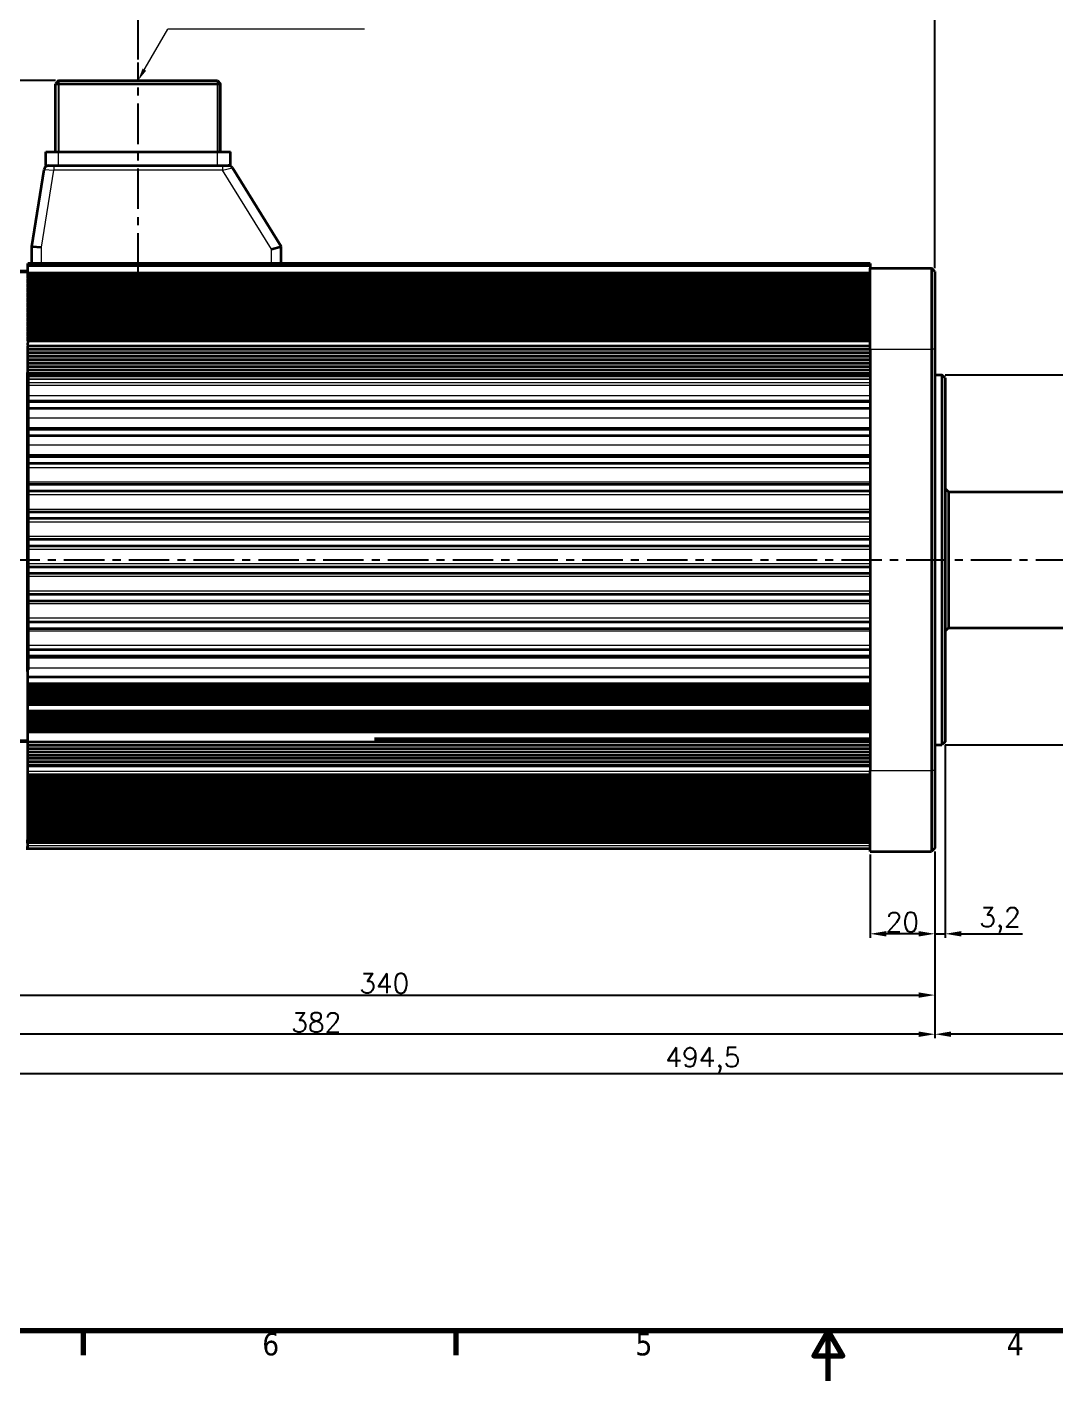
# Model space of a CAD drawing. Extents: x -58 to 2014, y -170 to 1995.
# Drawn here: x 154.6 to 472.2, y -37.6 to 380.3 of the extents above; entities that cross this region are included whole.
import ezdxf

# ---------------------------------------------------------------- set-up
doc = ezdxf.new("R2010")
doc.units = 0
doc.header["$LTSCALE"] = 10
doc.header["$MEASUREMENT"] = 0
doc.linetypes.add('CENTER', pattern=[2, 1.25, -0.25, 0.25, -0.25])
doc.layers.get('0').update_dxf_attribs({"color": 3, "linetype": 'CONTINUOUS'})
doc.layers.get('Defpoints').update_dxf_attribs({"linetype": 'CONTINUOUS'})
for name, color, linetype, lineweight in [('AM_5', 2, 'CONTINUOUS', 15), ('경계(ISO)', 7, 'CONTINUOUS', 70), ('외형선(ISO)', 3, 'CONTINUOUS', 50)]:
    doc.layers.add(name, color=color, linetype=linetype, lineweight=lineweight)
doc.layers.add('CEN', color=1, linetype='CENTER')
doc.layers.add('DIM', color=3, linetype='CONTINUOUS')
doc.styles.get("Standard").update_dxf_attribs({"font": 'romans.shx'})
doc.styles.add('주 문자 (JIS)', font='')
doc.styles.get('주 문자 (JIS)').set_extended_font_data('Tahoma')
doc.dimstyles.new('Annotative', dxfattribs={"dimscale": 0, "dimtxt": 6, "dimasz": 5, "dimexe": 1.25, "dimexo": 1, "dimtad": 1, "dimtxsty": 'Standard', "dimcen": 2.5, "dimclrd": 7, "dimclre": 7, "dimclrt": 7, "dimadec": 0, "dimazin": 0, "dimtfac": 1, "dimtmove": 0, "dimatfit": 3, "dimfxl": 1, "dimarcsym": 0})

# ---------------------------------------------------------------- blocks, each defined once
blk = doc.blocks.new('*D102')
at = {"layer": 'AM_5', "color": 7, "lineweight": -2}
for p, q in [((72.81, 309.63), (72.81, 393.62)), ((188.86, 370.35), (188.86, 393.62)), ((77.81, 392.37), (183.86, 392.37))]:
    blk.add_line(p, q, dxfattribs=at)
at = {"layer": 'AM_5', "color": 7}
for points in [[(77.81, 393.2), (77.81, 391.53), (72.81, 392.37)], [(183.86, 393.2), (183.86, 391.53), (188.86, 392.37)]]:
    blk.add_solid(points, dxfattribs=at)
at = {"layer": 'Defpoints', "color": 0}
for p in [(188.86, 392.37), (188.86, 369.35), (72.81, 308.63)]:
    blk.add_point(p, dxfattribs=at)
at = {"layer": 'AM_5', "color": 7, "insert": (130.83, 396.56), "char_height": 6, "attachment_point": 5}
blk.add_mtext('116,05', dxfattribs=at)
blk = doc.blocks.new('*D101')
at = {"layer": 'AM_5', "color": 7, "lineweight": -2}
for p, q in [((438.06, 272.99), (582.55, 272.99)), ((581.3, 267.99), (581.3, 163.69)), ((438.06, 158.69), (582.55, 158.69))]:
    blk.add_line(p, q, dxfattribs=at)
at = {"layer": 'AM_5', "color": 7}
for points in [[(580.46, 267.99), (582.13, 267.99), (581.3, 272.99)], [(580.46, 163.69), (582.13, 163.69), (581.3, 158.69)]]:
    blk.add_solid(points, dxfattribs=at)
at = {"layer": 'Defpoints', "color": 0}
for p in [(437.06, 272.99), (437.06, 158.69), (581.3, 158.69)]:
    blk.add_point(p, dxfattribs=at)
at = {"layer": 'AM_5', "color": 7, "insert": (577.1, 208.45), "char_height": 6, "attachment_point": 5, "rotation": 90}
blk.add_mtext('%%C114,3', dxfattribs=at)
blk = doc.blocks.new('*D98')
at = {"layer": 'AM_5', "color": 7, "lineweight": -2}
for p, q in [((163.36, 363.79), (18.85, 363.79)), ((20.1, 220.84), (20.1, 358.79)), ((48.47, 215.84), (18.85, 215.84))]:
    blk.add_line(p, q, dxfattribs=at)
at = {"layer": 'AM_5', "color": 7}
for points in [[(19.26, 358.79), (20.93, 358.79), (20.1, 363.79)], [(19.26, 220.84), (20.93, 220.84), (20.1, 215.84)]]:
    blk.add_solid(points, dxfattribs=at)
at = {"layer": 'Defpoints', "color": 0}
for p in [(20.1, 363.79), (164.36, 363.79), (49.47, 215.84)]:
    blk.add_point(p, dxfattribs=at)
at = {"layer": 'AM_5', "color": 7, "insert": (15.9, 289.82), "char_height": 6, "attachment_point": 5, "rotation": 90}
blk.add_mtext('147,95', dxfattribs=at)
blk = doc.blocks.new('*D97')
at = {"layer": 'AM_5', "color": 7, "lineweight": -2}
for p, q in [((438.06, 158.69), (438.06, 99.14)), ((434.86, 125.84), (434.86, 99.14)), ((429.86, 100.39), (424.86, 100.39)), ((434.86, 100.39), (438.06, 100.39)), ((443.06, 100.39), (461.88, 100.39))]:
    blk.add_line(p, q, dxfattribs=at)
at = {"layer": 'AM_5', "color": 7}
for points in [[(429.86, 101.23), (429.86, 99.56), (434.86, 100.39)], [(443.06, 101.23), (443.06, 99.56), (438.06, 100.39)]]:
    blk.add_solid(points, dxfattribs=at)
at = {"layer": 'Defpoints', "color": 0}
for p in [(438.06, 159.69), (434.86, 126.84), (438.06, 100.39)]:
    blk.add_point(p, dxfattribs=at)
at = {"layer": 'AM_5', "color": 7, "insert": (454.97, 104.59), "char_height": 6, "attachment_point": 5}
blk.add_mtext('3,2', dxfattribs=at)
blk = doc.blocks.new('*D96')
at = {"layer": 'AM_5', "color": 7, "lineweight": -2}
for p, q in [((434.86, 125.84), (434.86, 99.14)), ((414.86, 124.84), (414.86, 99.14)), ((429.86, 100.39), (419.86, 100.39))]:
    blk.add_line(p, q, dxfattribs=at)
at = {"layer": 'AM_5', "color": 7}
for points in [[(419.86, 101.23), (419.86, 99.56), (414.86, 100.39)], [(429.86, 101.23), (429.86, 99.56), (434.86, 100.39)]]:
    blk.add_solid(points, dxfattribs=at)
at = {"layer": 'Defpoints', "color": 0}
for p in [(414.86, 125.84), (434.86, 126.84), (414.86, 100.39)]:
    blk.add_point(p, dxfattribs=at)
at = {"layer": 'AM_5', "color": 7, "insert": (424.86, 104.02), "char_height": 6, "attachment_point": 5}
blk.add_mtext('20', dxfattribs=at)
blk = doc.blocks.new('*D95')
at = {"layer": 'AM_5', "color": 7, "lineweight": -2}
for p, q in [((547.36, 194.84), (547.36, 68.14)), ((434.86, 125.84), (434.86, 68.14)), ((542.36, 69.39), (439.86, 69.39))]:
    blk.add_line(p, q, dxfattribs=at)
at = {"layer": 'AM_5', "color": 7}
for points in [[(439.86, 70.23), (439.86, 68.56), (434.86, 69.39)], [(542.36, 70.23), (542.36, 68.56), (547.36, 69.39)]]:
    blk.add_solid(points, dxfattribs=at)
at = {"layer": 'Defpoints', "color": 0}
for p in [(547.36, 195.84), (434.86, 126.84), (434.86, 69.39)]:
    blk.add_point(p, dxfattribs=at)
at = {"layer": 'AM_5', "color": 7, "insert": (491.11, 73.59), "char_height": 6, "attachment_point": 5}
blk.add_mtext('112,5', dxfattribs=at)
blk = doc.blocks.new('*D94')
at = {"layer": 'AM_5', "color": 7, "lineweight": -2}
for p, q in [((547.36, 194.84), (547.36, 55.91)), ((52.86, 164.6), (52.86, 55.91)), ((542.36, 57.16), (57.86, 57.16))]:
    blk.add_line(p, q, dxfattribs=at)
at = {"layer": 'AM_5', "color": 7}
for points in [[(57.86, 58), (57.86, 56.33), (52.86, 57.16)], [(542.36, 58), (542.36, 56.33), (547.36, 57.16)]]:
    blk.add_solid(points, dxfattribs=at)
at = {"layer": 'Defpoints', "color": 0}
for p in [(547.36, 195.84), (52.86, 165.6), (52.86, 57.16)]:
    blk.add_point(p, dxfattribs=at)
at = {"layer": 'AM_5', "color": 7, "insert": (363.26, 61.36), "char_height": 6, "attachment_point": 5}
blk.add_mtext('494,5', dxfattribs=at)
blk = doc.blocks.new('*D93')
at = {"layer": 'AM_5', "color": 7, "lineweight": -2}
for p, q in [((52.86, 164.6), (52.86, 68.14)), ((434.86, 125.84), (434.86, 68.14)), ((429.86, 69.39), (57.86, 69.39))]:
    blk.add_line(p, q, dxfattribs=at)
at = {"layer": 'AM_5', "color": 7}
for points in [[(57.86, 70.23), (57.86, 68.56), (52.86, 69.39)], [(429.86, 70.23), (429.86, 68.56), (434.86, 69.39)]]:
    blk.add_solid(points, dxfattribs=at)
at = {"layer": 'Defpoints', "color": 0}
for p in [(52.86, 165.6), (434.86, 126.84), (52.86, 69.39)]:
    blk.add_point(p, dxfattribs=at)
at = {"layer": 'AM_5', "color": 7, "insert": (243.86, 73.02), "char_height": 6, "attachment_point": 5}
blk.add_mtext('382', dxfattribs=at)
blk = doc.blocks.new('*D91')
at = {"layer": 'AM_5', "color": 7, "lineweight": -2}
for p, q in [((188.86, 370.35), (188.86, 393.62)), ((434.86, 305.84), (434.86, 393.62)), ((429.86, 392.37), (193.86, 392.37))]:
    blk.add_line(p, q, dxfattribs=at)
at = {"layer": 'AM_5', "color": 7}
for points in [[(193.86, 393.2), (193.86, 391.53), (188.86, 392.37)], [(429.86, 393.2), (429.86, 391.53), (434.86, 392.37)]]:
    blk.add_solid(points, dxfattribs=at)
at = {"layer": 'Defpoints', "color": 0}
for p in [(188.86, 392.37), (188.86, 369.35), (434.86, 304.84)]:
    blk.add_point(p, dxfattribs=at)
at = {"layer": 'AM_5', "color": 7, "insert": (311.86, 395.99), "char_height": 6, "attachment_point": 5}
blk.add_mtext('246', dxfattribs=at)
blk = doc.blocks.new('*D86')
at = {"layer": 'AM_5', "color": 7, "lineweight": -2}
for p, q in [((94.86, 141.84), (94.86, 80.22)), ((434.86, 125.84), (434.86, 80.22)), ((99.86, 81.47), (429.86, 81.47))]:
    blk.add_line(p, q, dxfattribs=at)
at = {"layer": 'AM_5', "color": 7}
for points in [[(99.86, 82.3), (99.86, 80.64), (94.86, 81.47)], [(429.86, 82.3), (429.86, 80.64), (434.86, 81.47)]]:
    blk.add_solid(points, dxfattribs=at)
at = {"layer": 'Defpoints', "color": 0}
for p in [(94.86, 142.84), (434.86, 126.84), (434.86, 81.47)]:
    blk.add_point(p, dxfattribs=at)
at = {"layer": 'AM_5', "color": 7, "insert": (264.86, 85.1), "char_height": 6, "attachment_point": 5}
blk.add_mtext('340', dxfattribs=at)
blk = doc.blocks.new('경계 Default Border')
at = {"layer": '경계(ISO)'}
for p, q in [((148.5, 10), (148.5, 5.1)), ((222.75, 10), (222.75, 5.1))]:
    blk.add_line(p, q, dxfattribs=at)
at = {"layer": '경계(ISO)', "flags": 128}
for points in [[(10, 10), (10, 410), (584, 410), (584, 10), (10, 10)], [(297, 0), (297, 10), (294.11, 5), (299.89, 5), (297, 10)]]:
    blk.add_lwpolyline(points, dxfattribs=at)
at = {"layer": '경계(ISO)', "char_height": 4.5, "attachment_point": 7, "style": '주 문자 (JIS)'}
for s, insert in [('6', (184.19, 5.01)), ('5', (258.56, 5.01)), ('4', (332.56, 5.1))]:
    blk.add_mtext(s, dxfattribs=dict(at, insert=insert))

msp = doc.modelspace()

# ---------------------------------------------------------------- linework, layer by layer
at = {"color": 7, "lineweight": 35, "ltscale": 0.035355}
for p, q in [((164.356, 363.792), (163.356, 362.792)), ((213.356, 363.792), (214.356, 362.792)), ((434.856, 304.843), (433.856, 305.843)), ((438.056, 271.993), (437.056, 272.993)), ((439.056, 236.843), (438.056, 237.843)), ((439.056, 194.843), (438.056, 193.843)), ((438.056, 159.693), (437.056, 158.693)), ((434.856, 126.843), (433.856, 125.843))]:
    msp.add_line(p, q, dxfattribs=at)
at = {"color": 7, "lineweight": 35}
for p, q in [((164.356, 363.792), (188.856, 363.792)), ((188.856, 363.792), (213.356, 363.792)), ((163.356, 362.792), (188.856, 362.792)), ((163.356, 341.792), (163.356, 362.792)), ((188.856, 362.792), (214.356, 362.792)), ((214.356, 341.792), (214.356, 362.792)), ((164.356, 341.792), (213.356, 341.792)), ((156.056, 312.592), (159.853, 336.329)), ((164.356, 337.592), (213.356, 337.592)), ((233.056, 312.592), (217.995, 336.882)), ((414.856, 307.292), (154.856, 307.292)), ((414.856, 306.592), (154.856, 306.592)), ((414.856, 280.843), (414.856, 305.843)), ((433.856, 305.843), (433.856, 280.843)), ((414.856, 304.304), (154.856, 304.304)), ((414.856, 303.554), (154.856, 303.554)), ((414.856, 302.804), (154.856, 302.804)), ((414.856, 302.054), (154.856, 302.054)), ((414.856, 301.304), (154.856, 301.304)), ((434.856, 304.843), (434.856, 280.843)), ((414.856, 300.554), (154.856, 300.554)), ((414.856, 299.804), (154.856, 299.804)), ((414.856, 299.054), (154.856, 299.054)), ((414.856, 298.304), (154.856, 298.304)), ((414.856, 297.554), (154.856, 297.554)), ((414.856, 296.804), (154.856, 296.804)), ((414.856, 296.054), (154.856, 296.054)), ((414.856, 295.304), (154.856, 295.304)), ((414.856, 294.554), (154.856, 294.554)), ((414.856, 293.804), (154.856, 293.804)), ((414.856, 293.054), (154.856, 293.054)), ((414.856, 292.304), (154.856, 292.304)), ((414.856, 291.554), (154.856, 291.554)), ((414.856, 290.804), (154.856, 290.804)), ((414.856, 290.054), (154.856, 290.054)), ((414.856, 289.304), (154.856, 289.304)), ((414.856, 288.554), (154.856, 288.554)), ((414.856, 287.804), (154.856, 287.804)), ((414.856, 287.054), (154.856, 287.054)), ((414.856, 286.304), (154.856, 286.304)), ((414.856, 285.554), (154.856, 285.554)), ((414.856, 284.804), (154.856, 284.804)), ((414.856, 284.054), (154.856, 284.054)), ((414.856, 283.304), (154.856, 283.304)), ((414.856, 281.836), (154.856, 281.836)), ((414.856, 281.8), (154.856, 281.8)), ((414.856, 280.775), (154.856, 280.775)), ((414.856, 280.74), (154.856, 280.74)), ((414.856, 280.843), (414.856, 150.843)), ((433.856, 280.843), (433.856, 150.843)), ((434.856, 280.843), (434.856, 150.843)), ((414.856, 279.714), (154.856, 279.714)), ((414.856, 279.679), (154.856, 279.679)), ((414.856, 278.654), (154.856, 278.654)), ((414.856, 278.618), (154.856, 278.618)), ((414.856, 277.593), (154.856, 277.593)), ((414.856, 277.558), (154.856, 277.558)), ((414.856, 276.532), (154.856, 276.532)), ((414.856, 276.497), (154.856, 276.497)), ((414.856, 275.472), (154.856, 275.472)), ((414.856, 275.436), (154.856, 275.436)), ((414.856, 274.411), (154.856, 274.411)), ((414.856, 274.376), (154.856, 274.376)), ((414.856, 273.351), (154.856, 273.351)), ((414.856, 273.292), (154.856, 273.292)), ((414.856, 272.592), (154.856, 272.592)), ((437.056, 272.993), (437.056, 215.843)), ((438.056, 271.993), (438.056, 193.843)), ((154.856, 161.843), (154.856, 269.843)), ((414.856, 264.592), (154.856, 264.592)), ((414.856, 262.592), (154.856, 262.592)), ((414.856, 256.092), (154.856, 256.092)), ((414.856, 254.092), (154.856, 254.092)), ((414.856, 247.592), (154.856, 247.592)), ((414.856, 245.592), (154.856, 245.592)), ((414.856, 239.092), (154.856, 239.092)), ((414.856, 237.092), (154.856, 237.092)), ((438.056, 237.843), (438.056, 159.693)), ((439.056, 236.843), (546.356, 236.843)), ((414.856, 230.592), (154.856, 230.592)), ((414.856, 228.592), (154.856, 228.592)), ((414.856, 222.092), (154.856, 222.092)), ((414.856, 220.092), (154.856, 220.092)), ((414.856, 213.592), (154.856, 213.592)), ((437.056, 215.843), (437.056, 158.693)), ((414.856, 211.592), (154.856, 211.592)), ((414.856, 205.092), (154.856, 205.092)), ((414.856, 203.092), (154.856, 203.092)), ((414.856, 196.592), (154.856, 196.592)), ((414.856, 194.592), (154.856, 194.592)), ((439.056, 194.843), (546.356, 194.843)), ((414.856, 188.092), (154.856, 188.092)), ((414.856, 186.092), (154.856, 186.092)), ((414.856, 179.592), (154.856, 179.592)), ((414.856, 177.592), (154.856, 177.592)), ((414.856, 177.342), (154.856, 177.342)), ((414.856, 176.592), (154.856, 176.592)), ((414.856, 175.842), (154.856, 175.842)), ((414.856, 175.092), (154.856, 175.092)), ((414.856, 174.342), (154.856, 174.342)), ((414.856, 173.592), (154.856, 173.592)), ((414.856, 172.842), (154.856, 172.842)), ((414.856, 172.092), (154.856, 172.092)), ((414.856, 171.342), (154.856, 171.342)), ((414.856, 171.092), (154.856, 171.092)), ((414.856, 169.092), (154.856, 169.092)), ((414.856, 168.842), (154.856, 168.842)), ((414.856, 168.092), (154.856, 168.092)), ((414.856, 167.342), (154.856, 167.342)), ((414.856, 166.592), (154.856, 166.592)), ((414.856, 165.842), (154.856, 165.842)), ((414.856, 165.092), (154.856, 165.092)), ((414.856, 164.342), (154.856, 164.342)), ((414.856, 163.592), (154.856, 163.592)), ((414.856, 162.842), (154.856, 162.842)), ((414.856, 162.592), (154.856, 162.592)), ((414.856, 159.57), (154.856, 159.57)), ((414.856, 160.592), (261.856, 160.592)), ((414.856, 159.892), (261.856, 159.892)), ((414.856, 159.892), (261.856, 159.892)), ((414.856, 159.892), (261.856, 159.892)), ((414.856, 159.892), (261.856, 159.892)), ((414.856, 159.892), (261.856, 159.892)), ((414.856, 159.892), (261.856, 159.892)), ((414.856, 159.892), (261.856, 159.892)), ((414.856, 159.892), (261.856, 159.892)), ((414.856, 159.892), (261.856, 159.892)), ((414.856, 159.892), (261.856, 159.892)), ((414.856, 159.892), (261.856, 159.892)), ((414.856, 159.892), (261.856, 159.892)), ((414.856, 159.892), (261.856, 159.892)), ((414.856, 159.892), (261.856, 159.892)), ((414.856, 158.547), (154.856, 158.547)), ((414.856, 157.526), (154.856, 157.526)), ((414.856, 156.505), (154.856, 156.505)), ((414.856, 155.484), (154.856, 155.484)), ((414.856, 154.463), (154.856, 154.463)), ((414.856, 153.442), (154.856, 153.442)), ((414.856, 152.422), (154.856, 152.422)), ((414.856, 125.843), (414.856, 150.843)), ((433.856, 150.843), (433.856, 125.843)), ((434.856, 150.843), (434.856, 126.843)), ((414.856, 149.47), (154.856, 149.47)), ((414.856, 148.72), (154.856, 148.72)), ((414.856, 147.97), (154.856, 147.97)), ((414.856, 147.22), (154.856, 147.22)), ((414.856, 146.47), (154.856, 146.47)), ((414.856, 145.72), (154.856, 145.72)), ((414.856, 144.97), (154.856, 144.97)), ((414.856, 144.22), (154.856, 144.22)), ((414.856, 143.47), (154.856, 143.47)), ((414.856, 142.72), (154.856, 142.72)), ((414.856, 141.97), (154.856, 141.97)), ((414.856, 141.22), (154.856, 141.22)), ((414.856, 140.47), (154.856, 140.47)), ((414.856, 139.72), (154.856, 139.72)), ((414.856, 138.97), (154.856, 138.97)), ((414.856, 138.22), (154.856, 138.22)), ((414.856, 137.47), (154.856, 137.47)), ((414.856, 136.72), (154.856, 136.72)), ((414.856, 135.97), (154.856, 135.97)), ((414.856, 135.22), (154.856, 135.22)), ((414.856, 134.47), (154.856, 134.47)), ((414.856, 133.72), (154.856, 133.72)), ((414.856, 132.97), (154.856, 132.97)), ((414.856, 132.22), (154.856, 132.22)), ((414.856, 131.47), (154.856, 131.47)), ((414.856, 130.72), (154.856, 130.72)), ((414.856, 129.97), (154.856, 129.97)), ((414.856, 129.22), (154.856, 129.22)), ((414.856, 128.47), (154.856, 128.47)), ((414.856, 126.592), (154.856, 126.592)), ((414.856, 126.592), (154.856, 126.592)), ((414.856, 126.592), (154.856, 126.592)), ((414.856, 126.592), (154.856, 126.592)), ((414.856, 126.592), (154.856, 126.592)), ((414.856, 126.592), (154.856, 126.592)), ((414.856, 126.592), (154.856, 126.592)), ((414.856, 126.592), (154.856, 126.592)), ((414.856, 126.592), (154.856, 126.592)), ((414.856, 126.592), (154.856, 126.592)), ((414.856, 126.592), (154.856, 126.592)), ((414.856, 126.592), (154.856, 126.592)), ((414.856, 126.592), (154.856, 126.592)), ((414.856, 126.592), (154.856, 126.592))]:
    msp.add_line(p, q, dxfattribs=at)
at = {"color": 7, "lineweight": 35, "ltscale": 0.105}
for p, q in [((160.356, 337.592), (160.356, 341.792)), ((217.356, 337.592), (217.356, 341.792))]:
    msp.add_line(p, q, dxfattribs=at)
at = {"color": 7, "lineweight": 35, "ltscale": 0.1}
for p, q in [((160.356, 341.792), (164.356, 341.792)), ((213.356, 341.792), (217.356, 341.792)), ((160.356, 337.592), (164.356, 337.592)), ((213.356, 337.592), (217.356, 337.592))]:
    msp.add_line(p, q, dxfattribs=at)
at = {"color": 7, "lineweight": 13, "ltscale": 0.105}
for p, q in [((164.356, 337.592), (164.356, 341.792)), ((213.356, 337.592), (213.356, 341.792))]:
    msp.add_line(p, q, dxfattribs=at)
at = {"color": 7, "lineweight": 13}
for p, q in [((159.056, 312.353), (162.854, 336.092)), ((214.956, 336.092), (162.854, 336.092)), ((230.056, 311.737), (214.956, 336.092)), ((414.856, 304.592), (154.856, 304.592)), ((414.856, 281.932), (154.856, 281.932)), ((414.856, 271.592), (154.856, 271.592)), ((414.856, 271.515), (154.856, 271.515)), ((414.856, 270.516), (154.856, 270.516)), ((414.856, 269.632), (154.856, 269.632)), ((414.856, 266.482), (154.856, 266.482)), ((414.856, 265.032), (154.856, 265.032)), ((414.856, 259.598), (154.856, 259.598)), ((414.856, 256.629), (154.856, 256.629)), ((414.856, 251.29), (154.856, 251.29)), ((414.856, 248.226), (154.856, 248.226)), ((414.856, 244.272), (154.856, 244.272)), ((414.856, 239.823), (154.856, 239.823)), ((414.856, 235.869), (154.856, 235.869)), ((414.856, 231.42), (154.856, 231.42)), ((414.856, 227.466), (154.856, 227.466)), ((414.856, 223.018), (154.856, 223.018)), ((414.856, 219.063), (154.856, 219.063)), ((414.856, 214.615), (154.856, 214.615)), ((414.856, 210.66), (154.856, 210.66)), ((414.856, 206.212), (154.856, 206.212)), ((414.856, 202.258), (154.856, 202.258)), ((414.856, 197.809), (154.856, 197.809)), ((414.856, 193.855), (154.856, 193.855)), ((414.856, 189.406), (154.856, 189.406)), ((414.856, 185.452), (154.856, 185.452)), ((414.856, 182.383), (154.856, 182.383)), ((414.856, 151.964), (154.856, 151.964)), ((414.856, 150.499), (154.856, 150.499)), ((414.856, 127.592), (154.856, 127.592))]:
    msp.add_line(p, q, dxfattribs=at)
at = {"color": 7, "lineweight": 13, "ltscale": 0.07524}
msp.add_line((159.853, 336.329), (162.854, 336.092), dxfattribs=at)
at = {"color": 7, "lineweight": 13, "ltscale": 0.0375}
for p, q in [((162.854, 337.592), (162.854, 336.092)), ((214.956, 337.592), (214.956, 336.092))]:
    msp.add_line(p, q, dxfattribs=at)
at = {"color": 7, "lineweight": 13, "ltscale": 0.078522}
msp.add_line((214.956, 336.092), (217.995, 336.882), dxfattribs=at)
at = {"color": 7, "lineweight": 35, "ltscale": 0.075237}
msp.add_line((156.056, 312.592), (159.056, 312.353), dxfattribs=at)
at = {"color": 7, "lineweight": 35, "ltscale": 0.1325}
for p, q in [((156.056, 307.292), (156.056, 312.592)), ((233.056, 307.292), (233.056, 312.592))]:
    msp.add_line(p, q, dxfattribs=at)
at = {"color": 7, "lineweight": 13, "ltscale": 0.126537}
msp.add_line((159.056, 307.292), (159.056, 312.353), dxfattribs=at)
at = {"color": 7, "lineweight": 35, "ltscale": 0.077983}
msp.add_line((230.056, 311.737), (233.056, 312.592), dxfattribs=at)
at = {"color": 7, "lineweight": 13, "ltscale": 0.111136}
msp.add_line((230.056, 307.292), (230.056, 311.737), dxfattribs=at)
at = {"color": 7, "lineweight": 35, "ltscale": 0.0175}
for p, q in [((154.856, 306.592), (154.856, 307.292)), ((414.856, 307.292), (414.856, 306.592)), ((154.856, 272.592), (154.856, 273.292))]:
    msp.add_line(p, q, dxfattribs=at)
at = {"color": 7, "lineweight": 35, "ltscale": 0.018719}
for p, q in [((154.856, 305.843), (154.856, 306.592)), ((414.856, 306.592), (414.856, 305.843)), ((154.856, 271.843), (154.856, 272.592))]:
    msp.add_line(p, q, dxfattribs=at)
at = {"color": 7, "lineweight": 35, "ltscale": 0.031281}
msp.add_line((154.856, 304.592), (154.856, 305.843), dxfattribs=at)
at = {"color": 7, "lineweight": 35, "ltscale": 0.475}
for p, q in [((414.856, 305.843), (433.856, 305.843)), ((414.856, 125.843), (433.856, 125.843))]:
    msp.add_line(p, q, dxfattribs=at)
at = {"color": 7, "lineweight": 35, "ltscale": 0.00359}
msp.add_line((154.856, 304.592), (154.856, 304.448), dxfattribs=at)
at = {"color": 7, "lineweight": 35, "ltscale": 0.005023}
msp.add_line((154.856, 304.247), (154.856, 304.448), dxfattribs=at)
at = {"color": 7, "lineweight": 35, "ltscale": 0.001105}
msp.add_line((154.856, 304.247), (154.856, 304.203), dxfattribs=at)
at = {"color": 7, "lineweight": 35, "ltscale": 0.016239}
for p, q in [((154.856, 303.554), (154.856, 304.203)), ((154.856, 302.054), (154.856, 302.703)), ((154.856, 300.554), (154.856, 301.203)), ((154.856, 299.054), (154.856, 299.703)), ((154.856, 297.554), (154.856, 298.203)), ((154.856, 296.054), (154.856, 296.703)), ((154.856, 294.554), (154.856, 295.203)), ((154.856, 293.054), (154.856, 293.703)), ((154.856, 291.554), (154.856, 292.203)), ((154.856, 290.054), (154.856, 290.703)), ((154.856, 288.554), (154.856, 289.203)), ((154.856, 287.054), (154.856, 287.703)), ((154.856, 285.554), (154.856, 286.203)), ((154.856, 284.054), (154.856, 284.703)), ((154.856, 148.071), (154.856, 148.72)), ((154.856, 147.22), (154.856, 147.87)), ((154.856, 146.571), (154.856, 147.22)), ((154.856, 145.72), (154.856, 146.37)), ((154.856, 145.071), (154.856, 145.72)), ((154.856, 144.22), (154.856, 144.87)), ((154.856, 143.571), (154.856, 144.22)), ((154.856, 142.72), (154.856, 143.37)), ((154.856, 142.071), (154.856, 142.72)), ((154.856, 141.22), (154.856, 141.87)), ((154.856, 140.571), (154.856, 141.22)), ((154.856, 139.72), (154.856, 140.37)), ((154.856, 139.071), (154.856, 139.72)), ((154.856, 138.22), (154.856, 138.87)), ((154.856, 137.571), (154.856, 138.22)), ((154.856, 136.72), (154.856, 137.37)), ((154.856, 136.071), (154.856, 136.72)), ((154.856, 135.22), (154.856, 135.87)), ((154.856, 134.571), (154.856, 135.22)), ((154.856, 133.72), (154.856, 134.37)), ((154.856, 133.071), (154.856, 133.72)), ((154.856, 132.22), (154.856, 132.87)), ((154.856, 131.571), (154.856, 132.22)), ((154.856, 130.72), (154.856, 131.37)), ((154.856, 130.071), (154.856, 130.72)), ((154.856, 129.22), (154.856, 129.87)), ((154.856, 128.571), (154.856, 129.22))]:
    msp.add_line(p, q, dxfattribs=at)
at = {"color": 7, "lineweight": 35, "ltscale": 0.016238}
for p, q in [((154.856, 302.904), (154.856, 303.554)), ((154.856, 301.404), (154.856, 302.054)), ((154.856, 299.904), (154.856, 300.554)), ((154.856, 298.404), (154.856, 299.054)), ((154.856, 296.904), (154.856, 297.554)), ((154.856, 295.404), (154.856, 296.054)), ((154.856, 293.904), (154.856, 294.554)), ((154.856, 292.404), (154.856, 293.054)), ((154.856, 290.904), (154.856, 291.554)), ((154.856, 289.404), (154.856, 290.054)), ((154.856, 287.904), (154.856, 288.554)), ((154.856, 286.404), (154.856, 287.054)), ((154.856, 284.904), (154.856, 285.554)), ((154.856, 283.404), (154.856, 284.054))]:
    msp.add_line(p, q, dxfattribs=at)
at = {"color": 7, "lineweight": 35, "ltscale": 0.005022}
for p, q in [((154.856, 302.904), (154.856, 302.703)), ((154.856, 301.404), (154.856, 301.203)), ((154.856, 299.904), (154.856, 299.703)), ((154.856, 298.404), (154.856, 298.203)), ((154.856, 296.904), (154.856, 296.703)), ((154.856, 295.404), (154.856, 295.203)), ((154.856, 293.904), (154.856, 293.703)), ((154.856, 292.404), (154.856, 292.203)), ((154.856, 290.904), (154.856, 290.703)), ((154.856, 289.404), (154.856, 289.203)), ((154.856, 287.904), (154.856, 287.703)), ((154.856, 286.404), (154.856, 286.203)), ((154.856, 284.904), (154.856, 284.703)), ((154.856, 147.87), (154.856, 148.071)), ((154.856, 146.37), (154.856, 146.571)), ((154.856, 144.87), (154.856, 145.071)), ((154.856, 143.37), (154.856, 143.571)), ((154.856, 141.87), (154.856, 142.071)), ((154.856, 140.37), (154.856, 140.571)), ((154.856, 138.87), (154.856, 139.071)), ((154.856, 137.37), (154.856, 137.571)), ((154.856, 135.87), (154.856, 136.071)), ((154.856, 134.37), (154.856, 134.571)), ((154.856, 132.87), (154.856, 133.071)), ((154.856, 131.37), (154.856, 131.571)), ((154.856, 129.87), (154.856, 130.071))]:
    msp.add_line(p, q, dxfattribs=at)
at = {"color": 7, "lineweight": 35, "ltscale": 0.01657}
msp.add_line((154.856, 283.404), (154.856, 282.741), dxfattribs=at)
at = {"color": 7, "lineweight": 35, "ltscale": 0.01517}
msp.add_line((154.856, 282.134), (154.856, 282.741), dxfattribs=at)
at = {"color": 7, "lineweight": 35, "ltscale": 0.00749}
msp.add_line((154.856, 282.134), (154.856, 281.835), dxfattribs=at)
at = {"color": 7, "lineweight": 35, "ltscale": 0.000861359}
for p, q in [((154.856, 281.8), (154.856, 281.835)), ((154.856, 280.74), (154.856, 280.774)), ((154.856, 279.679), (154.856, 279.714)), ((154.856, 278.618), (154.856, 278.653)), ((154.856, 275.436), (154.856, 275.471)), ((154.856, 274.376), (154.856, 274.41))]:
    msp.add_line(p, q, dxfattribs=at)
at = {"color": 7, "lineweight": 35, "ltscale": 0.024972}
for p, q in [((154.856, 280.802), (154.856, 281.8)), ((154.856, 278.68), (154.856, 279.679)), ((154.856, 277.62), (154.856, 278.618)), ((154.856, 274.438), (154.856, 275.436)), ((154.856, 273.377), (154.856, 274.376))]:
    msp.add_line(p, q, dxfattribs=at)
at = {"color": 7, "lineweight": 35, "ltscale": 0.000682831}
for p, q in [((154.856, 280.802), (154.856, 280.774)), ((154.856, 279.741), (154.856, 279.714)), ((154.856, 275.498), (154.856, 275.471))]:
    msp.add_line(p, q, dxfattribs=at)
at = {"color": 7, "lineweight": 35, "ltscale": 0.024973}
for p, q in [((154.856, 279.741), (154.856, 280.74)), ((154.856, 276.559), (154.856, 277.558)), ((154.856, 275.498), (154.856, 276.497))]:
    msp.add_line(p, q, dxfattribs=at)
at = {"color": 7, "lineweight": 13, "ltscale": 0.475}
for p, q in [((414.856, 280.843), (433.856, 280.843)), ((414.856, 150.843), (433.856, 150.843))]:
    msp.add_line(p, q, dxfattribs=at)
at = {"color": 7, "lineweight": 13, "ltscale": 0.025}
for p, q in [((434.856, 280.843), (433.856, 280.843)), ((434.856, 150.843), (433.856, 150.843))]:
    msp.add_line(p, q, dxfattribs=at)
at = {"color": 7, "lineweight": 35, "ltscale": 0.000683594}
for p, q in [((154.856, 278.68), (154.856, 278.653)), ((154.856, 277.62), (154.856, 277.592)), ((154.856, 276.559), (154.856, 276.532)), ((154.856, 274.438), (154.856, 274.41))]:
    msp.add_line(p, q, dxfattribs=at)
at = {"color": 7, "lineweight": 35, "ltscale": 0.000860596}
for p, q in [((154.856, 277.558), (154.856, 277.592)), ((154.856, 276.497), (154.856, 276.532))]:
    msp.add_line(p, q, dxfattribs=at)
at = {"color": 7, "lineweight": 35, "ltscale": 0.002126}
msp.add_line((154.856, 273.377), (154.856, 273.292), dxfattribs=at)
at = {"color": 7, "lineweight": 35, "ltscale": 0.006281}
msp.add_line((154.856, 271.592), (154.856, 271.843), dxfattribs=at)
at = {"color": 7, "lineweight": 35, "ltscale": 0.055}
for p, q in [((434.856, 272.993), (437.056, 272.993)), ((434.856, 158.693), (437.056, 158.693))]:
    msp.add_line(p, q, dxfattribs=at)
at = {"color": 7, "lineweight": 35, "ltscale": 0.001931}
msp.add_line((154.856, 271.592), (154.856, 271.515), dxfattribs=at)
at = {"color": 7, "lineweight": 35, "ltscale": 0.015314}
msp.add_line((154.856, 270.902), (154.856, 271.515), dxfattribs=at)
at = {"color": 7, "lineweight": 35, "ltscale": 0.026473}
msp.add_line((154.856, 269.843), (154.856, 270.902), dxfattribs=at)
at = {"color": 7, "lineweight": 35, "ltscale": 0.4375}
for p, q in [((439.056, 236.843), (439.056, 215.843)), ((439.056, 215.843), (439.056, 194.843))]:
    msp.add_line(p, q, dxfattribs=at)
at = {"color": 7, "lineweight": 35, "ltscale": 0.05}
for p, q in [((154.856, 159.843), (154.856, 161.843)), ((154.856, 126.592), (154.856, 127.843))]:
    msp.add_line(p, q, dxfattribs=at)
at = {"color": 7, "lineweight": 35, "ltscale": 0.263558}
msp.add_line((154.856, 149.301), (154.856, 159.843), dxfattribs=at)
at = {"color": 7, "lineweight": 35, "ltscale": 0.014517}
msp.add_line((154.856, 148.72), (154.856, 149.301), dxfattribs=at)
at = {"color": 7, "lineweight": 35, "ltscale": 0.018185}
msp.add_line((154.856, 127.843), (154.856, 128.571), dxfattribs=at)
at = {"color": 7, "lineweight": 35}
for centre, start, end in [((161.335, 336.092), 90, 170.90972), ((216.721, 336.092), 31.79891, 90)]:
    msp.add_arc(centre, 1.5, start, end, dxfattribs=at)
at = {"layer": 'AM_5', "color": 7}
for p in [(190.356, 366.39), (258.786, 379.689)]:
    msp.add_line(p, (198.034, 379.689), dxfattribs=at)
at = {"layer": 'CEN', "color": 7}
for p, q in [((188.856, 304.177), (188.856, 369.348)), ((26.003, 215.843), (600.568, 215.843))]:
    msp.add_line(p, q, dxfattribs=at)
at = {"layer": 'DIM', "color": 7}
for p, q in [((164.356, 363.792), (164.356, 341.792)), ((213.356, 363.792), (213.356, 341.792))]:
    msp.add_line(p, q, dxfattribs=at)
msp.add_solid([(191.368, 366.844), (190.243, 367.494), (188.856, 363.792)], dxfattribs=at)
at = {"layer": '외형선(ISO)', "color": 7}
for p, q in [((112.856, 304.843), (154.856, 304.843)), ((154.856, 273.627), (154.856, 273.63)), ((154.856, 273.517), (154.856, 273.627)), ((154.856, 273.517), (154.856, 272.543)), ((154.856, 271.843), (154.856, 272.543)), ((154.856, 271.843), (154.856, 270.843)), ((154.856, 270.766), (154.856, 270.843)), ((154.856, 270.766), (154.856, 269.767)), ((154.856, 268.884), (154.856, 269.767)), ((154.856, 267.087), (154.856, 268.884)), ((154.856, 267.087), (154.856, 263.843)), ((154.856, 263.843), (154.856, 261.843)), ((154.856, 260.23), (154.856, 261.843)), ((154.856, 260.23), (154.856, 255.344)), ((154.856, 255.343), (154.856, 255.344)), ((154.856, 255.343), (154.856, 253.343)), ((154.856, 251.939), (154.856, 253.343)), ((154.856, 251.939), (154.856, 246.855)), ((154.856, 246.843), (154.856, 246.855)), ((154.856, 246.843), (154.856, 244.843)), ((154.856, 244.5), (154.856, 244.843)), ((154.856, 244.5), (154.856, 238.376)), ((154.856, 238.343), (154.856, 238.376)), ((154.856, 238.343), (154.856, 236.343)), ((154.856, 236.073), (154.856, 236.343)), ((154.856, 236.073), (154.856, 229.906)), ((154.856, 229.843), (154.856, 229.906)), ((154.856, 229.843), (154.856, 227.843)), ((154.856, 227.636), (154.856, 227.843)), ((154.856, 227.636), (154.856, 221.445)), ((154.856, 221.343), (154.856, 221.445)), ((154.856, 221.343), (154.856, 219.343)), ((154.856, 219.192), (154.856, 219.343)), ((154.856, 219.192), (154.856, 212.991)), ((154.856, 212.843), (154.856, 212.991)), ((154.856, 212.843), (154.856, 210.843)), ((154.856, 210.739), (154.856, 210.843)), ((154.856, 210.739), (154.856, 204.546)), ((154.856, 204.343), (154.856, 204.546)), ((154.856, 204.343), (154.856, 202.343)), ((154.856, 202.278), (154.856, 202.343)), ((154.856, 202.278), (154.856, 196.11)), ((154.856, 195.843), (154.856, 196.11)), ((154.856, 195.843), (154.856, 193.843)), ((154.856, 193.809), (154.856, 193.843)), ((154.856, 193.809), (154.856, 187.682)), ((154.856, 187.343), (154.856, 187.682)), ((154.856, 187.343), (154.856, 185.343)), ((154.856, 185.33), (154.856, 185.343)), ((154.856, 185.33), (154.856, 181.843)), ((154.356, 181.843), (154.856, 181.843)), ((154.856, 159.843), (112.856, 159.843)), ((154.356, 128.843), (154.856, 128.843)), ((154.356, 126.843), (154.856, 126.843))]:
    msp.add_line(p, q, dxfattribs=at)

# ---------------------------------------------------------------- block references
at = {"xscale": 1.549125, "yscale": 1.549125, "zscale": 1.549125}
msp.add_blockref('경계 Default Border', (-58.123, -37.641), dxfattribs=at)

# ---------------------------------------------------------------- dimensions: what is measured, and where the dimension line sits
at = {"layer": 'AM_5', "color": 7}
for base, p1, p2, angle, picture, middle in [((188.856, 392.367), (72.806, 308.628), (188.856, 369.348), 180, '*D102', (130.831, 396.564)), ((20.097, 363.792), (49.469, 215.843), (164.356, 363.792), 90, '*D98', (15.9, 289.818)), ((434.856, 69.395), (547.356, 195.843), (434.856, 126.843), 180, '*D95', (491.106, 73.591)), ((52.856, 69.395), (434.856, 126.843), (52.856, 165.6), 180, '*D93', (243.856, 73.02)), ((438.056, 100.394), (434.856, 126.843), (438.056, 159.693), 180, '*D97', (454.966, 104.59)), ((434.856, 81.471), (94.856, 142.843), (434.856, 126.843), 0, '*D86', (264.856, 85.096)), ((414.856, 100.394), (434.856, 126.843), (414.856, 125.843), 180, '*D96', (424.856, 104.019))]:
    dim = msp.add_linear_dim(base=base, p1=p1, p2=p2, angle=angle, dimstyle='Annotative', dxfattribs=at)
    dim.commit()
    dim.dimension.update_dxf_attribs({"geometry": picture, "text_midpoint": middle})
dim = msp.add_linear_dim(base=(188.856, 392.367), p1=(434.856, 304.843), p2=(188.856, 369.348), dimstyle='Annotative', dxfattribs=at)
dim.commit()
dim.dimension.update_dxf_attribs({"geometry": '*D91', "text_midpoint": (311.856, 395.992)})
dim = msp.add_linear_dim(base=(581.297, 158.693), p1=(437.056, 272.993), p2=(437.056, 158.693), angle=90, text='%%C<>', dimstyle='Annotative', dxfattribs=at)
dim.commit()
dim.dimension.update_dxf_attribs({"geometry": '*D101', "text_midpoint": (581.297, 208.455), "dimtype": 128})
dim = msp.add_linear_dim(base=(52.856, 57.164), p1=(547.356, 195.843), p2=(52.856, 165.6), angle=180, dimstyle='Annotative', dxfattribs=at)
dim.commit()
dim.dimension.update_dxf_attribs({"geometry": '*D94', "text_midpoint": (363.256, 57.164), "dimtype": 128})

doc.saveas('drawing.dxf')
